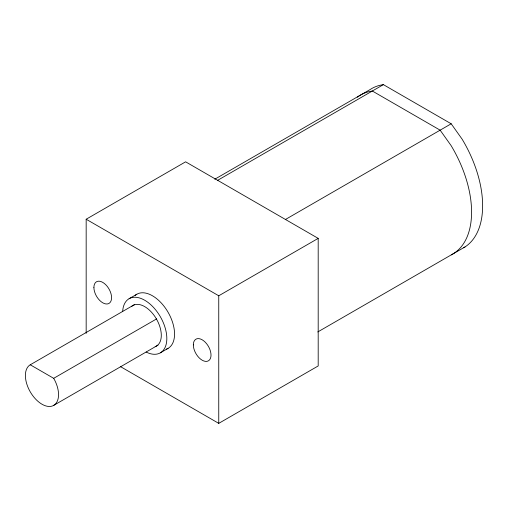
<?xml version="1.0" encoding="UTF-8"?>
<svg xmlns="http://www.w3.org/2000/svg" width="508" height="508" viewBox="0 0 508 508"><rect width="100%" height="100%" fill="white"/><g stroke="black" fill="none" stroke-linecap="round" stroke-linejoin="round"><path stroke-width="0.76" d="M86.169 333.343L86.169 219.234L185.611 161.823L318.192 238.373L318.192 365.95L218.751 423.361L120.517 366.643M214.782 179.222L370.249 89.465A91.923 53.073 60 0 1 383.381 84.639L451.187 123.787L462.128 139.179A91.923 53.073 60 0 1 463.709 247.745M217.646 180.321L383.381 84.639M129.102 298.698L136.836 294.234M158.001 345.161L53.689 405.384A23.438 13.532 60 0 1 30.251 391.852A23.438 13.532 60 0 1 30.251 364.788L134.563 304.565M285.458 219.469L451.187 123.787M30.251 364.788L53.689 378.32L156.629 318.891M86.169 219.234L218.751 295.783L318.192 238.373M160.35 352.825L168.084 348.361M317.76 331.953L465.017 246.939M218.751 295.783L218.751 423.361M135.185 295.415A31.248 18.04 60 0 1 168.084 312.274A31.248 18.04 60 0 1 166.243 349.199M122.676 311.372A31.248 18.04 60 0 1 145.205 300.533A31.248 18.04 60 0 1 166.821 337.966A31.248 18.04 60 0 1 146.164 352.057M131.851 306.28A23.438 13.532 60 0 1 156.445 318.999A23.438 13.532 60 0 1 155.156 346.659M357.315 97.18A91.923 53.073 60 0 1 372.332 91.015L440.138 130.162L451.079 145.561A91.923 53.073 60 0 1 451.314 254.864M53.689 378.32A23.438 13.532 60 0 1 53.689 405.384M93.904 287.49A12.503 7.22 60 0 0 107.163 303.981A12.503 7.22 60 0 0 107.163 286.302A12.503 7.22 60 0 0 93.904 287.49M193.338 344.9A12.503 7.22 60 0 0 206.597 361.391A12.503 7.22 60 0 0 206.597 343.713A12.503 7.22 60 0 0 193.338 344.9"/></g></svg>
